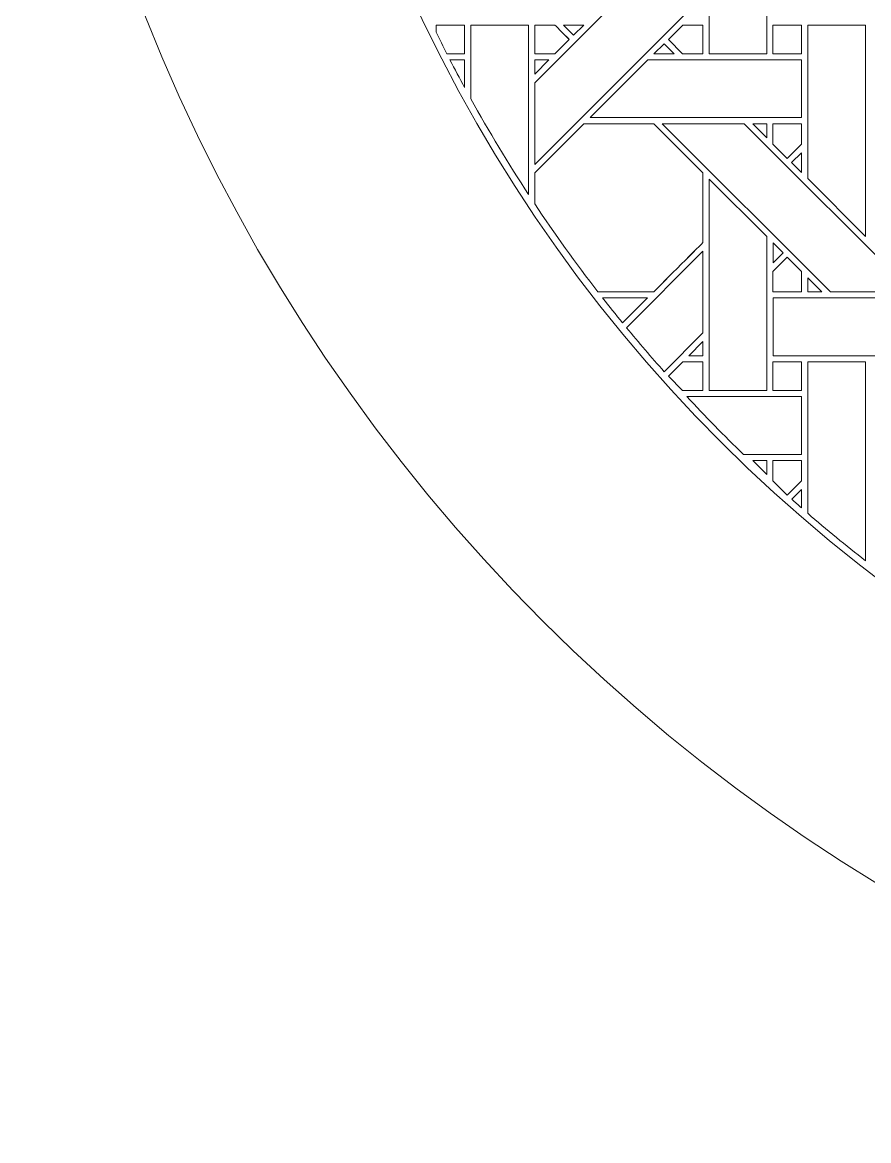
# Model space of a CAD drawing. Header units: inches. Extents: x 7.4 to 17.4, y 4.1 to 14.1.
# Drawn here: x 7.383 to 9.766, y 4.095 to 7.246 of the extents above; entities that cross this region are included whole.
import ezdxf

# ---------------------------------------------------------------- set-up
doc = ezdxf.new("R2010")
doc.units = ezdxf.units.IN
doc.header["$MEASUREMENT"] = 0
doc.layers.add('Design', color=7, linetype='Continuous', lineweight=0)

msp = doc.modelspace()

# ---------------------------------------------------------------- linework, layer by layer
at = {"layer": 'Design'}
for points, knots in [([(12.3829, 14.0948), (9.6214, 14.0948), (7.3829, 11.8562), (7.3829, 9.0948), (7.3829, 6.3333), (9.6214, 4.0948), (12.3829, 4.0948), (15.1443, 4.0948), (17.3829, 6.3333), (17.3829, 9.0948), (17.3829, 11.8562), (15.1443, 14.0948), (12.3829, 14.0948)], [0, 0, 0, 0, 1, 1, 1, 2, 2, 2, 3, 3, 3, 4, 4, 4, 4]), ([(12.3829, 13.3833), (10.0144, 13.3833), (8.0943, 11.4632), (8.0943, 9.0948), (8.0943, 6.7263), (10.0144, 4.8063), (12.3829, 4.8063), (14.7513, 4.8063), (16.6714, 6.7263), (16.6714, 9.0948), (16.6714, 11.4632), (14.7513, 13.3833), (12.3829, 13.3833)], [0, 0, 0, 0, 1, 1, 1, 2, 2, 2, 3, 3, 3, 4, 4, 4, 4]), ([(9.4791, 7.5906), (9.4791, 7.5906), (9.4791, 7.157), (9.4791, 7.157), (9.4791, 7.157), (9.3163, 7.157), (9.3163, 7.157), (9.3163, 7.157), (9.3163, 7.7528), (9.3163, 7.7528), (9.3163, 7.7528), (9.4791, 7.5906), (9.4791, 7.5906)], [0, 0, 0, 0, 1, 1, 1, 2, 2, 2, 3, 3, 3, 4, 4, 4, 4]), ([(8.8255, 7.0756), (8.8255, 7.0756), (9.2992, 7.5492), (9.2992, 7.5492), (9.2992, 7.5492), (9.2992, 7.3192), (9.2992, 7.3192), (9.2992, 7.3192), (8.8255, 6.8455), (8.8255, 6.8455), (8.8255, 6.8455), (8.8255, 7.0756), (8.8255, 7.0756)], [0, 0, 0, 0, 1, 1, 1, 2, 2, 2, 3, 3, 3, 4, 4, 4, 4]), ([(8.5476, 7.2377), (8.5476, 7.2377), (8.6278, 7.2377), (8.6278, 7.2377), (8.6278, 7.2377), (8.6278, 7.1569), (8.6278, 7.1569), (8.6278, 7.1569), (8.5779, 7.1569), (8.5779, 7.1569), (8.5676, 7.1772), (8.5576, 7.1976), (8.5476, 7.2179), (8.5476, 7.2179), (8.5476, 7.2377), (8.5476, 7.2377)], [0, 0, 0, 0, 1, 1, 1, 2, 2, 2, 3, 3, 3, 4, 4, 4, 5, 5, 5, 5]), ([(8.5476, 7.2179), (8.5476, 7.2179), (8.5476, 7.2377), (8.5476, 7.2377), (8.5476, 7.2377), (8.6278, 7.2377), (8.6278, 7.2377), (8.6278, 7.2377), (8.6278, 7.1569), (8.6278, 7.1569), (8.6278, 7.1569), (8.5779, 7.1569), (8.5779, 7.1569), (8.5676, 7.1772), (8.5576, 7.1976), (8.5476, 7.2179)], [0, 0, 0, 0, 1, 1, 1, 2, 2, 2, 3, 3, 3, 4, 4, 4, 5, 5, 5, 5]), ([(8.6454, 7.2377), (8.6454, 7.2377), (8.8083, 7.2377), (8.8083, 7.2377), (8.8083, 7.2377), (8.8083, 6.7602), (8.8083, 6.7602), (8.7508, 6.8481), (8.6965, 6.9382), (8.6454, 7.0304), (8.6454, 7.0304), (8.6454, 7.2377), (8.6454, 7.2377)], [0, 0, 0, 0, 1, 1, 1, 2, 2, 2, 3, 3, 3, 4, 4, 4, 4]), ([(8.9228, 7.1974), (8.9228, 7.1974), (8.8824, 7.1569), (8.8824, 7.1569), (8.8824, 7.1569), (8.8255, 7.1569), (8.8255, 7.1569), (8.8255, 7.1569), (8.8255, 7.2377), (8.8255, 7.2377), (8.8255, 7.2377), (8.8825, 7.2377), (8.8825, 7.2377), (8.8877, 7.2326), (8.9184, 7.2018), (8.9228, 7.1974)], [0, 0, 0, 0, 1, 1, 1, 2, 2, 2, 3, 3, 3, 4, 4, 4, 5, 5, 5, 5]), ([(8.8255, 7.2377), (8.8255, 7.2377), (8.8825, 7.2377), (8.8825, 7.2377), (8.8879, 7.2324), (8.9187, 7.2015), (8.9228, 7.1974), (8.9228, 7.1974), (8.8824, 7.1569), (8.8824, 7.1569), (8.8824, 7.1569), (8.8255, 7.1569), (8.8255, 7.1569), (8.8255, 7.1569), (8.8255, 7.2377), (8.8255, 7.2377)], [0, 0, 0, 0, 1, 1, 1, 2, 2, 2, 3, 3, 3, 4, 4, 4, 5, 5, 5, 5]), ([(8.9634, 7.2377), (8.9634, 7.2377), (8.9351, 7.2096), (8.9351, 7.2096), (8.9351, 7.2096), (8.9069, 7.2377), (8.9069, 7.2377), (8.9069, 7.2377), (8.9634, 7.2377), (8.9634, 7.2377)], [0, 0, 0, 0, 1, 1, 1, 2, 2, 2, 3, 3, 3, 3]), ([(9.2421, 7.2377), (9.2421, 7.2377), (9.2991, 7.2377), (9.2991, 7.2377), (9.2991, 7.2377), (9.2991, 7.1569), (9.2991, 7.1569), (9.2991, 7.1569), (9.242, 7.1569), (9.242, 7.1569), (9.242, 7.1569), (9.2017, 7.1973), (9.2017, 7.1973), (9.2017, 7.1973), (9.2421, 7.2377), (9.2421, 7.2377)], [0, 0, 0, 0, 1, 1, 1, 2, 2, 2, 3, 3, 3, 4, 4, 4, 5, 5, 5, 5]), ([(9.2017, 7.1973), (9.2017, 7.1973), (9.2421, 7.2377), (9.2421, 7.2377), (9.2421, 7.2377), (9.2991, 7.2377), (9.2991, 7.2377), (9.2991, 7.2377), (9.2991, 7.1569), (9.2991, 7.1569), (9.2991, 7.1569), (9.242, 7.1569), (9.242, 7.1569), (9.242, 7.1569), (9.2017, 7.1973), (9.2017, 7.1973)], [0, 0, 0, 0, 1, 1, 1, 2, 2, 2, 3, 3, 3, 4, 4, 4, 5, 5, 5, 5]), ([(9.4963, 7.2377), (9.4963, 7.2377), (9.5766, 7.2377), (9.5766, 7.2377), (9.5766, 7.2377), (9.5766, 7.1569), (9.5766, 7.1569), (9.5766, 7.1569), (9.4963, 7.1569), (9.4963, 7.1569), (9.4963, 7.1569), (9.4963, 7.2377), (9.4963, 7.2377)], [0, 0, 0, 0, 1, 1, 1, 2, 2, 2, 3, 3, 3, 4, 4, 4, 4]), ([(9.5766, 7.2377), (9.5766, 7.2377), (9.5766, 7.1569), (9.5766, 7.1569), (9.5766, 7.1569), (9.4963, 7.1569), (9.4963, 7.1569), (9.4963, 7.1569), (9.4963, 7.2377), (9.4963, 7.2377), (9.4963, 7.2377), (9.5766, 7.2377), (9.5766, 7.2377)], [0, 0, 0, 0, 1, 1, 1, 2, 2, 2, 3, 3, 3, 4, 4, 4, 4]), ([(9.7571, 7.2377), (9.7571, 7.2377), (9.7571, 6.6426), (9.7571, 6.6426), (9.7571, 6.6426), (9.5942, 6.8055), (9.5942, 6.8055), (9.5942, 6.8055), (9.5942, 7.2377), (9.5942, 7.2377), (9.5942, 7.2377), (9.7571, 7.2377), (9.7571, 7.2377)], [0, 0, 0, 0, 1, 1, 1, 2, 2, 2, 3, 3, 3, 4, 4, 4, 4]), ([(9.2178, 7.157), (9.2178, 7.157), (9.1613, 7.157), (9.1613, 7.157), (9.1613, 7.157), (9.1896, 7.1852), (9.1896, 7.1852), (9.1896, 7.1852), (9.2178, 7.157), (9.2178, 7.157)], [0, 0, 0, 0, 1, 1, 1, 2, 2, 2, 3, 3, 3, 3]), ([(8.6279, 7.1398), (8.6279, 7.1398), (8.6279, 7.0619), (8.6279, 7.0619), (8.6139, 7.0877), (8.6002, 7.1137), (8.5868, 7.1398), (8.5868, 7.1398), (8.6279, 7.1398), (8.6279, 7.1398)], [0, 0, 0, 0, 1, 1, 1, 2, 2, 2, 3, 3, 3, 3]), ([(8.8653, 7.1398), (8.8653, 7.1398), (8.8255, 7.1), (8.8255, 7.1), (8.8255, 7.1), (8.8255, 7.1398), (8.8255, 7.1398), (8.8255, 7.1398), (8.8653, 7.1398), (8.8653, 7.1398)], [0, 0, 0, 0, 1, 1, 1, 2, 2, 2, 3, 3, 3, 3]), ([(8.9813, 6.977), (8.9813, 6.977), (9.1442, 7.1398), (9.1442, 7.1398), (9.1442, 7.1398), (9.5766, 7.1398), (9.5766, 7.1398), (9.5766, 7.1398), (9.5766, 6.977), (9.5766, 6.977), (9.5766, 6.977), (8.9813, 6.977), (8.9813, 6.977)], [0, 0, 0, 0, 1, 1, 1, 2, 2, 2, 3, 3, 3, 4, 4, 4, 4]), ([(8.8255, 6.7342), (8.8255, 6.7342), (8.8255, 6.8211), (8.8255, 6.8211), (8.8255, 6.8211), (8.9642, 6.9598), (8.9642, 6.9598), (8.9642, 6.9598), (9.1604, 6.9598), (9.1604, 6.9598), (9.1604, 6.9598), (9.2991, 6.8211), (9.2991, 6.8211), (9.2991, 6.8211), (9.2991, 6.6249), (9.2991, 6.6249), (9.2813, 6.607), (9.1694, 6.4952), (9.1604, 6.4862), (9.1604, 6.4862), (9.0034, 6.4862), (9.0034, 6.4862), (8.9412, 6.5667), (8.8819, 6.6494), (8.8255, 6.7342)], [0, 0, 0, 0, 1, 1, 1, 2, 2, 2, 3, 3, 3, 4, 4, 4, 5, 5, 5, 6, 6, 6, 7, 7, 7, 8, 8, 8, 8]), ([(9.0034, 6.4862), (8.9412, 6.5667), (8.8819, 6.6494), (8.8255, 6.7342), (8.8255, 6.7342), (8.8255, 6.8211), (8.8255, 6.8211), (8.8255, 6.8211), (8.9642, 6.9598), (8.9642, 6.9598), (8.9642, 6.9598), (9.1604, 6.9598), (9.1604, 6.9598), (9.1604, 6.9598), (9.2991, 6.8211), (9.2991, 6.8211), (9.2991, 6.8211), (9.2991, 6.6249), (9.2991, 6.6249), (9.2811, 6.6068), (9.1693, 6.4951), (9.1604, 6.4862), (9.1604, 6.4862), (9.0034, 6.4862), (9.0034, 6.4862)], [0, 0, 0, 0, 1, 1, 1, 2, 2, 2, 3, 3, 3, 4, 4, 4, 5, 5, 5, 6, 6, 6, 7, 7, 7, 8, 8, 8, 8]), ([(9.1846, 6.9599), (9.1846, 6.9599), (9.4156, 6.9599), (9.4156, 6.9599), (9.4156, 6.9599), (9.8892, 6.4862), (9.8892, 6.4862), (9.8892, 6.4862), (9.6582, 6.4862), (9.6582, 6.4862), (9.6582, 6.4862), (9.1846, 6.9599), (9.1846, 6.9599)], [0, 0, 0, 0, 1, 1, 1, 2, 2, 2, 3, 3, 3, 4, 4, 4, 4]), ([(9.4791, 6.9599), (9.4791, 6.9599), (9.4791, 6.92), (9.4791, 6.92), (9.4791, 6.92), (9.4397, 6.9599), (9.4397, 6.9599), (9.4397, 6.9599), (9.4791, 6.9599), (9.4791, 6.9599)], [0, 0, 0, 0, 1, 1, 1, 2, 2, 2, 3, 3, 3, 3]), ([(9.5766, 6.9599), (9.5766, 6.9599), (9.5766, 6.9023), (9.5766, 6.9023), (9.5766, 6.9023), (9.5366, 6.8623), (9.5366, 6.8623), (9.5366, 6.8623), (9.4963, 6.9027), (9.4963, 6.9027), (9.4963, 6.9027), (9.4963, 6.9599), (9.4963, 6.9599), (9.4963, 6.9599), (9.5766, 6.9599), (9.5766, 6.9599)], [0, 0, 0, 0, 1, 1, 1, 2, 2, 2, 3, 3, 3, 4, 4, 4, 5, 5, 5, 5]), ([(9.5366, 6.8623), (9.5366, 6.8623), (9.4963, 6.9027), (9.4963, 6.9027), (9.4963, 6.9027), (9.4963, 6.9599), (9.4963, 6.9599), (9.4963, 6.9599), (9.5766, 6.9599), (9.5766, 6.9599), (9.5766, 6.9599), (9.5766, 6.9023), (9.5766, 6.9023), (9.5766, 6.9023), (9.5366, 6.8623), (9.5366, 6.8623)], [0, 0, 0, 0, 1, 1, 1, 2, 2, 2, 3, 3, 3, 4, 4, 4, 5, 5, 5, 5]), ([(9.5766, 6.878), (9.5766, 6.878), (9.5766, 6.8229), (9.5766, 6.8229), (9.5766, 6.8229), (9.5488, 6.8503), (9.5488, 6.8503), (9.5488, 6.8503), (9.5766, 6.878), (9.5766, 6.878)], [0, 0, 0, 0, 1, 1, 1, 2, 2, 2, 3, 3, 3, 3]), ([(9.4791, 6.6419), (9.4791, 6.6419), (9.4791, 6.2082), (9.4791, 6.2082), (9.4791, 6.2082), (9.3163, 6.2082), (9.3163, 6.2082), (9.3163, 6.2082), (9.3163, 6.8041), (9.3163, 6.8041), (9.3163, 6.8041), (9.4791, 6.6419), (9.4791, 6.6419)], [0, 0, 0, 0, 1, 1, 1, 2, 2, 2, 3, 3, 3, 4, 4, 4, 4]), ([(9.4964, 6.5677), (9.4964, 6.5677), (9.4964, 6.6244), (9.4964, 6.6244), (9.4964, 6.6244), (9.5246, 6.5958), (9.5246, 6.5958), (9.5246, 6.5958), (9.4964, 6.5677), (9.4964, 6.5677)], [0, 0, 0, 0, 1, 1, 1, 2, 2, 2, 3, 3, 3, 3]), ([(9.0838, 6.3852), (9.0838, 6.3852), (9.2992, 6.6005), (9.2992, 6.6005), (9.2992, 6.6005), (9.2992, 6.3705), (9.2992, 6.3705), (9.2992, 6.3705), (9.19, 6.2613), (9.19, 6.2613), (9.1538, 6.3019), (9.1183, 6.3431), (9.0838, 6.3852)], [0, 0, 0, 0, 1, 1, 1, 2, 2, 2, 3, 3, 3, 4, 4, 4, 4]), ([(9.4963, 6.486), (9.4963, 6.486), (9.4963, 6.5433), (9.4963, 6.5433), (9.4963, 6.5433), (9.5367, 6.5836), (9.5367, 6.5836), (9.5367, 6.5836), (9.577, 6.5433), (9.577, 6.5433), (9.577, 6.5433), (9.577, 6.486), (9.577, 6.486), (9.577, 6.486), (9.4963, 6.486), (9.4963, 6.486)], [0, 0, 0, 0, 1, 1, 1, 2, 2, 2, 3, 3, 3, 4, 4, 4, 5, 5, 5, 5]), ([(9.5367, 6.5836), (9.5367, 6.5836), (9.577, 6.5433), (9.577, 6.5433), (9.577, 6.5433), (9.577, 6.486), (9.577, 6.486), (9.577, 6.486), (9.4963, 6.486), (9.4963, 6.486), (9.4963, 6.486), (9.4963, 6.5433), (9.4963, 6.5433), (9.4963, 6.5433), (9.5367, 6.5836), (9.5367, 6.5836)], [0, 0, 0, 0, 1, 1, 1, 2, 2, 2, 3, 3, 3, 4, 4, 4, 5, 5, 5, 5]), ([(9.5943, 6.4862), (9.5943, 6.4862), (9.5943, 6.526), (9.5943, 6.526), (9.5943, 6.526), (9.634, 6.4862), (9.634, 6.4862), (9.634, 6.4862), (9.5943, 6.4862), (9.5943, 6.4862)], [0, 0, 0, 0, 1, 1, 1, 2, 2, 2, 3, 3, 3, 3]), ([(9.1433, 6.469), (9.1433, 6.469), (9.0729, 6.3986), (9.0729, 6.3986), (9.054, 6.4219), (9.0352, 6.4453), (9.0167, 6.469), (9.0167, 6.469), (9.1433, 6.469), (9.1433, 6.469)], [0, 0, 0, 0, 1, 1, 1, 2, 2, 2, 3, 3, 3, 3]), ([(9.4964, 6.3063), (9.4964, 6.3063), (9.4964, 6.469), (9.4964, 6.469), (9.4964, 6.469), (10.0921, 6.469), (10.0921, 6.469), (10.0921, 6.469), (9.9293, 6.3063), (9.9293, 6.3063), (9.9293, 6.3063), (9.4964, 6.3063), (9.4964, 6.3063)], [0, 0, 0, 0, 1, 1, 1, 2, 2, 2, 3, 3, 3, 4, 4, 4, 4]), ([(9.2594, 6.3063), (9.2594, 6.3063), (9.2992, 6.3461), (9.2992, 6.3461), (9.2992, 6.3461), (9.2992, 6.3063), (9.2992, 6.3063), (9.2992, 6.3063), (9.2594, 6.3063), (9.2594, 6.3063)], [0, 0, 0, 0, 1, 1, 1, 2, 2, 2, 3, 3, 3, 3]), ([(9.2991, 6.289), (9.2991, 6.289), (9.2991, 6.2082), (9.2991, 6.2082), (9.2991, 6.2082), (9.242, 6.2082), (9.242, 6.2082), (9.242, 6.2082), (9.2017, 6.2486), (9.2017, 6.2486), (9.2017, 6.2486), (9.2421, 6.289), (9.2421, 6.289), (9.2421, 6.289), (9.2991, 6.289), (9.2991, 6.289)], [0, 0, 0, 0, 1, 1, 1, 2, 2, 2, 3, 3, 3, 4, 4, 4, 5, 5, 5, 5]), ([(9.2991, 6.289), (9.2991, 6.289), (9.2991, 6.2082), (9.2991, 6.2082), (9.2991, 6.2082), (9.242, 6.2082), (9.242, 6.2082), (9.242, 6.2082), (9.2017, 6.2486), (9.2017, 6.2486), (9.2017, 6.2486), (9.2421, 6.289), (9.2421, 6.289), (9.2421, 6.289), (9.2991, 6.289), (9.2991, 6.289)], [0, 0, 0, 0, 1, 1, 1, 2, 2, 2, 3, 3, 3, 4, 4, 4, 5, 5, 5, 5]), ([(9.4963, 6.2082), (9.4963, 6.2082), (9.4963, 6.289), (9.4963, 6.289), (9.4963, 6.289), (9.5766, 6.289), (9.5766, 6.289), (9.5766, 6.289), (9.5766, 6.2082), (9.5766, 6.2082), (9.5766, 6.2082), (9.4963, 6.2082), (9.4963, 6.2082)], [0, 0, 0, 0, 1, 1, 1, 2, 2, 2, 3, 3, 3, 4, 4, 4, 4]), ([(9.5766, 6.289), (9.5766, 6.289), (9.5766, 6.2082), (9.5766, 6.2082), (9.5766, 6.2082), (9.4963, 6.2082), (9.4963, 6.2082), (9.4963, 6.2082), (9.4963, 6.289), (9.4963, 6.289), (9.4963, 6.289), (9.5766, 6.289), (9.5766, 6.289)], [0, 0, 0, 0, 1, 1, 1, 2, 2, 2, 3, 3, 3, 4, 4, 4, 4]), ([(9.7571, 5.7286), (9.7017, 5.7718), (9.6473, 5.8164), (9.5942, 5.8623), (9.5942, 5.8623), (9.5942, 6.289), (9.5942, 6.289), (9.5942, 6.289), (9.7571, 6.289), (9.7571, 6.289), (9.7571, 6.289), (9.7571, 5.7286), (9.7571, 5.7286)], [0, 0, 0, 0, 1, 1, 1, 2, 2, 2, 3, 3, 3, 4, 4, 4, 4]), ([(9.2537, 6.1911), (9.2537, 6.1911), (9.5766, 6.1911), (9.5766, 6.1911), (9.5766, 6.1911), (9.5766, 6.0283), (9.5766, 6.0283), (9.5766, 6.0283), (9.413, 6.0283), (9.413, 6.0283), (9.3585, 6.0811), (9.3053, 6.1354), (9.2537, 6.1911)], [0, 0, 0, 0, 1, 1, 1, 2, 2, 2, 3, 3, 3, 4, 4, 4, 4]), ([(9.4791, 6.0111), (9.4791, 6.0111), (9.4791, 5.9713), (9.4791, 5.9713), (9.4791, 5.9713), (9.4397, 6.0111), (9.4397, 6.0111), (9.4397, 6.0111), (9.4791, 6.0111), (9.4791, 6.0111)], [0, 0, 0, 0, 1, 1, 1, 2, 2, 2, 3, 3, 3, 3]), ([(9.5766, 6.0111), (9.5766, 6.0111), (9.5766, 5.9535), (9.5766, 5.9535), (9.5766, 5.9535), (9.5366, 5.9136), (9.5366, 5.9136), (9.5366, 5.9136), (9.4963, 5.9539), (9.4963, 5.9539), (9.4963, 5.9539), (9.4963, 6.0111), (9.4963, 6.0111), (9.4963, 6.0111), (9.5766, 6.0111), (9.5766, 6.0111)], [0, 0, 0, 0, 1, 1, 1, 2, 2, 2, 3, 3, 3, 4, 4, 4, 5, 5, 5, 5]), ([(9.5766, 6.0111), (9.5766, 6.0111), (9.5766, 5.9535), (9.5766, 5.9535), (9.5766, 5.9535), (9.5366, 5.9136), (9.5366, 5.9136), (9.5366, 5.9136), (9.4963, 5.9539), (9.4963, 5.9539), (9.4963, 5.9539), (9.4963, 6.0111), (9.4963, 6.0111), (9.4963, 6.0111), (9.5766, 6.0111), (9.5766, 6.0111)], [0, 0, 0, 0, 1, 1, 1, 2, 2, 2, 3, 3, 3, 4, 4, 4, 5, 5, 5, 5]), ([(9.5766, 5.9293), (9.5766, 5.9293), (9.5766, 5.8777), (9.5766, 5.8777), (9.5674, 5.8857), (9.5584, 5.8939), (9.5492, 5.9019), (9.5492, 5.9019), (9.5766, 5.9293), (9.5766, 5.9293)], [0, 0, 0, 0, 1, 1, 1, 2, 2, 2, 3, 3, 3, 3])]:
    msp.add_open_spline(points, degree=3, knots=knots, dxfattribs=at)

doc.saveas('drawing.dxf')
